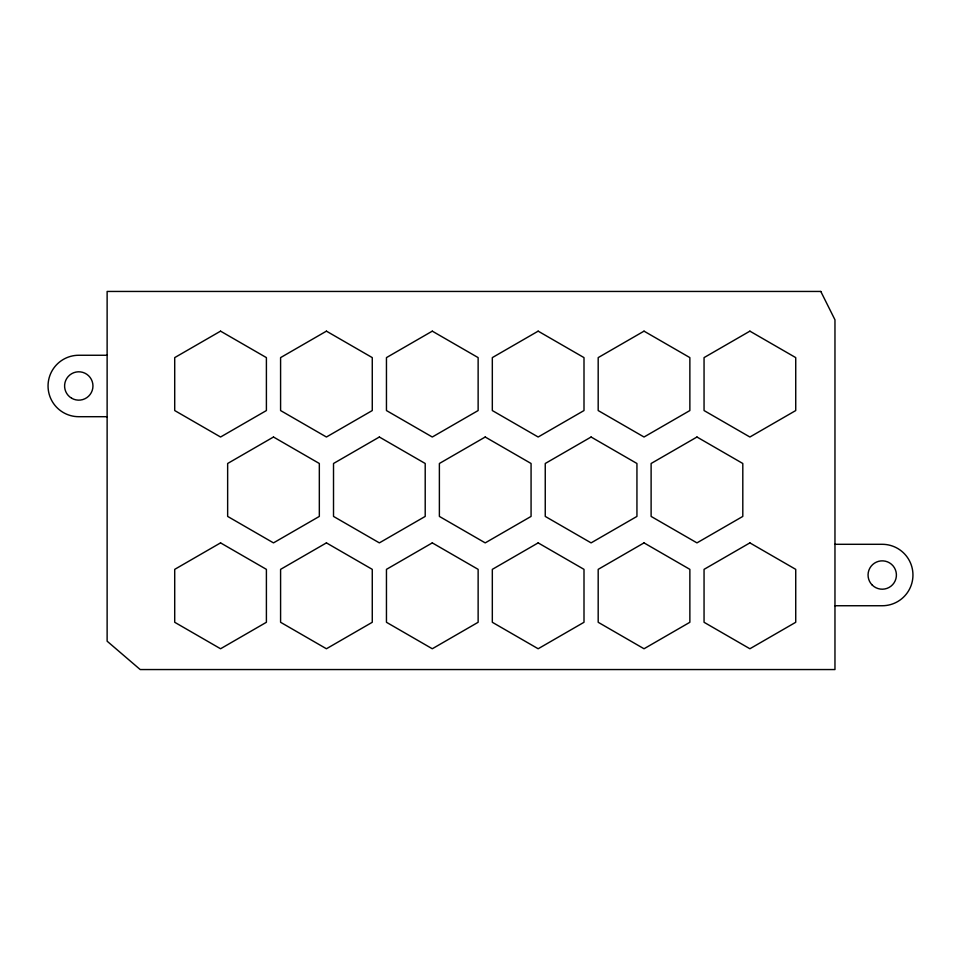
<?xml version="1.0" encoding="UTF-8"?>
<svg xmlns="http://www.w3.org/2000/svg" width="961" height="961" viewBox="0 0 961 961"><rect width="100%" height="100%" fill="white"/><g stroke="black" fill="none" stroke-linecap="round" stroke-linejoin="round"><path stroke-width="1.44" d="M107.127 355.258L78.766 355.258A30.716 30.716 0 0 0 48.05 385.974A30.716 30.716 0 0 0 78.766 416.702L107.127 416.702M834.965 544.298L882.234 544.298A30.716 30.716 0 0 1 912.95 575.026A30.716 30.716 0 0 1 882.234 605.742L834.965 605.742M220.562 331.149L174.71 357.612L174.71 410.551L220.562 437.015L266.401 410.551L266.401 357.612L220.562 331.149M326.428 331.149L280.588 357.612L280.588 410.551L326.428 437.015L372.267 410.551L372.267 357.612L326.428 331.149M432.294 331.149L386.454 357.612L386.454 410.551L432.294 437.015L478.134 410.551L478.134 357.612L432.294 331.149M273.489 437.015L227.649 463.49L227.649 516.417L273.489 542.881L319.328 516.417L319.328 463.49L273.489 437.015M538.16 331.149L492.32 357.612L492.32 410.551L538.16 437.015L584 410.551L584 357.612L538.16 331.149M379.355 437.015L333.515 463.49L333.515 516.417L379.355 542.881L425.206 516.417L425.206 463.49L379.355 437.015M220.562 542.881L174.71 569.356L174.71 622.284L220.562 648.759L266.401 622.284L266.401 569.356L220.562 542.881M644.026 331.149L598.186 357.612L598.186 410.551L644.026 437.015L689.866 410.551L689.866 357.612L644.026 331.149M485.221 437.015L439.381 463.49L439.381 516.417L485.221 542.881L531.073 516.417L531.073 463.49L485.221 437.015M326.428 542.881L280.588 569.356L280.588 622.284L326.428 648.759L372.267 622.284L372.267 569.356L326.428 542.881M749.892 331.149L704.053 357.612L704.053 410.551L749.892 437.015L795.732 410.551L795.732 357.612L749.892 331.149M591.099 437.015L545.247 463.49L545.247 516.417L591.099 542.881L636.939 516.417L636.939 463.49L591.099 437.015M432.294 542.881L386.454 569.356L386.454 622.284L432.294 648.759L478.134 622.284L478.134 569.356L432.294 542.881M696.965 437.015L651.114 463.49L651.114 516.417L696.965 542.881L742.805 516.417L742.805 463.49L696.965 437.015M538.16 542.881L492.32 569.356L492.32 622.284L538.16 648.759L584 622.284L584 569.356L538.16 542.881M644.026 542.881L598.186 569.356L598.186 622.284L644.026 648.759L689.866 622.284L689.866 569.356L644.026 542.881M749.892 542.881L704.053 569.356L704.053 622.284L749.892 648.759L795.732 622.284L795.732 569.356L749.892 542.881M820.79 291.447L107.127 291.447L107.127 641.191L140.21 669.553L834.965 669.553L834.965 319.809L820.79 291.447M872.204 585.045A14.175 14.175 0 0 0 895.928 578.69A14.175 14.175 0 0 0 878.558 561.332A14.175 14.175 0 0 0 872.204 585.045M71.679 398.25A14.175 14.175 0 0 0 92.953 385.974A14.175 14.175 0 0 0 71.679 373.697A14.175 14.175 0 0 0 71.679 398.25"/></g></svg>
